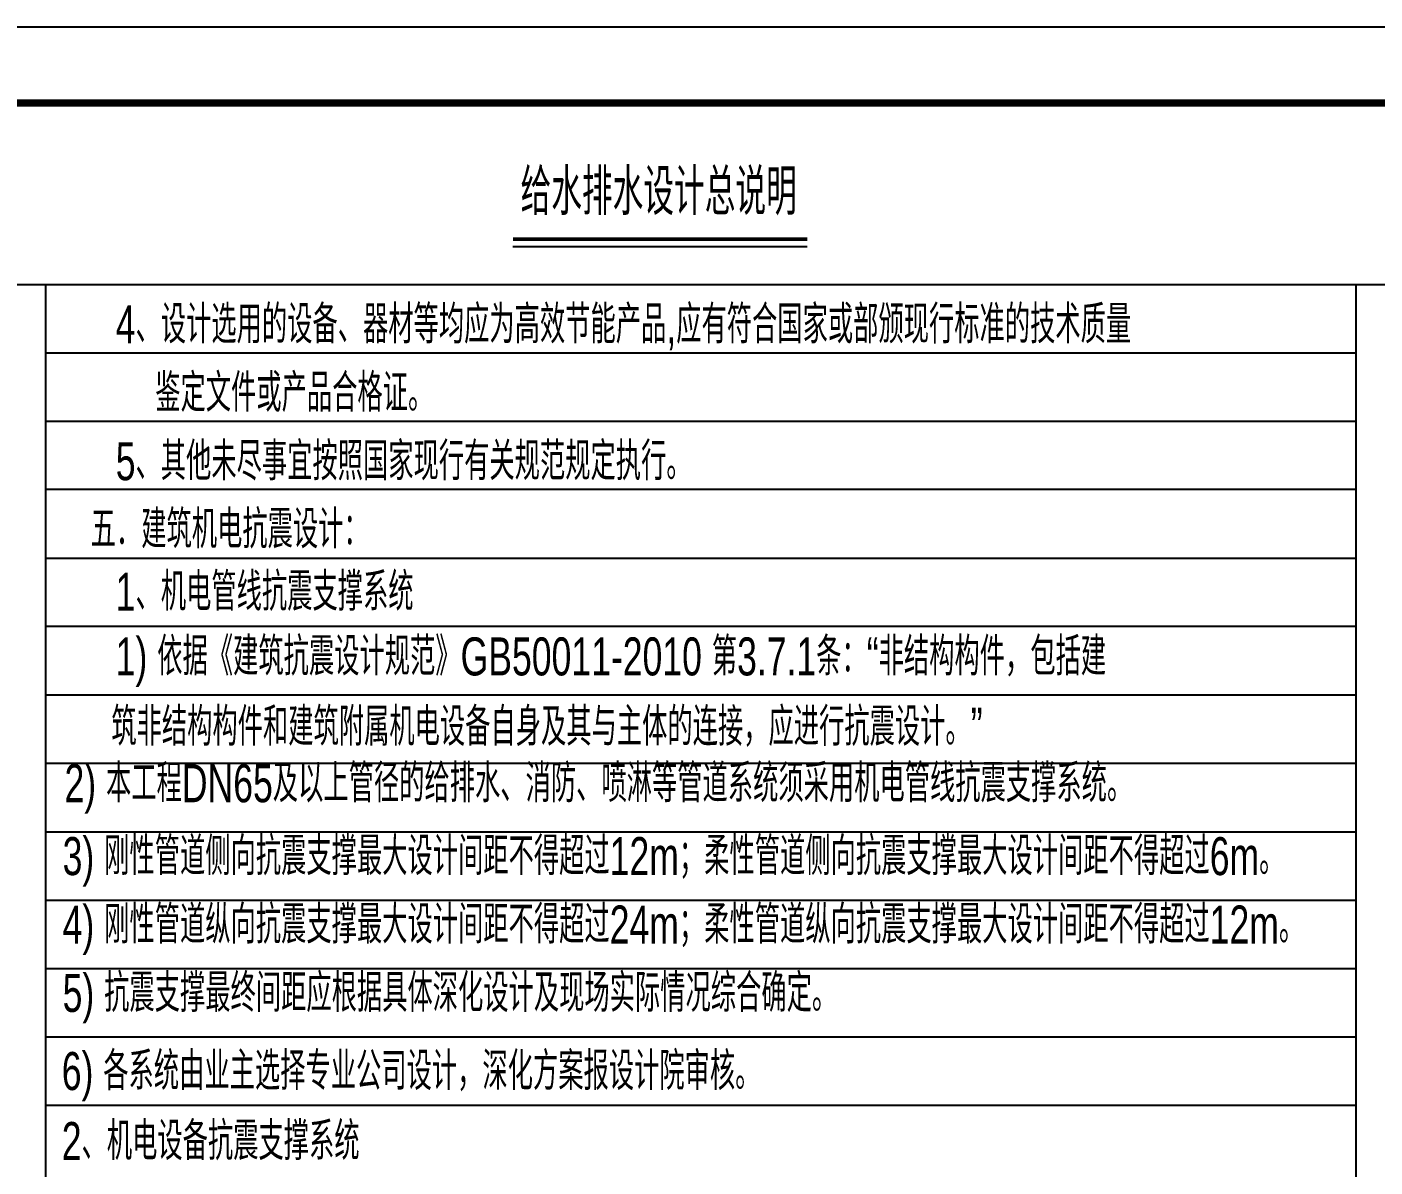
# Model space of a CAD drawing. Extents: x 14204718 to 16986381, y -1556765 to -15898.
# Drawn here: x 14904600 to 14922333, y -219193 to -204194 of the extents above; entities that cross this region are included whole.
import ezdxf
from ezdxf.enums import TextEntityAlignment as Align

# ---------------------------------------------------------------- set-up
doc = ezdxf.new("R2010")
doc.units = 0
doc.header["$LTSCALE"] = 1000
doc.header["$MEASUREMENT"] = 0
for name, color, linetype in [('JZ_0', 7, 'Continuous'), ('JZ_TEXT', 42, 'Continuous'), ('TK', 4, 'Continuous')]:
    doc.layers.add(name, color=color, linetype=linetype)
doc.styles.add('DXF', font='ros.shx', dxfattribs={"width": 0.7, "bigfont": 'hzs.shx'})

# ---------------------------------------------------------------- blocks, each defined once
blk = doc.blocks.new('GeYuanFrame_00404686', base_point=(20.09, 4.53))
at = {"layer": 'TK'}
blk.add_lwpolyline([(20.09, 4.53), (20.09, 598.53), (861.09, 598.53), (861.09, 4.53)], close=True, dxfattribs=at)
at = {"layer": 'TK', "const_width": 1}
blk.add_lwpolyline([(45.09, 588.53), (851.09, 588.53), (851.09, 14.53), (45.09, 14.53)], close=True, dxfattribs=at)

msp = doc.modelspace()

# ---------------------------------------------------------------- linework, layer by layer
at = {"layer": 'JZ_0', "color": 8}
for p, q in [((14887116.4, -207580.8), (14939815.7, -207580.8)), ((14904849.7, -257627.6), (14904849.7, -207580.8)), ((14922082.6, -255968.8), (14922082.6, -207580.8)), ((14904849.7, -208480.8), (14922082.6, -208480.8)), ((14904849.7, -209380.8), (14922082.6, -209380.8)), ((14922082.6, -210280.8), (14904849.7, -210280.8)), ((14904849.7, -211180.8), (14922082.6, -211180.8)), ((14922082.6, -212080.8), (14904849.7, -212080.8)), ((14904849.7, -212980.8), (14922082.6, -212980.8)), ((14904849.7, -213880.8), (14922082.6, -213880.8)), ((14904849.7, -214780.8), (14922082.6, -214780.8)), ((14904849.7, -215680.8), (14922082.6, -215680.8)), ((14904849.7, -216580.8), (14922082.6, -216580.8)), ((14904849.7, -217480.8), (14922082.6, -217480.8)), ((14904849.7, -218380.8), (14922082.6, -218380.8))]:
    msp.add_line(p, q, dxfattribs=at)
at = {"layer": 'JZ_TEXT'}
msp.add_line((14910991.6, -207084.1), (14914864.4, -207084.1), dxfattribs=at)
at = {"layer": 'JZ_TEXT', "const_width": 50}
msp.add_lwpolyline([(14910991.6, -206984.6), (14914864.4, -206984.6)], dxfattribs=at)

# ---------------------------------------------------------------- block references
at = {"xscale": 100, "yscale": 100, "zscale": 100}
msp.add_blockref('GeYuanFrame_00404686', (14884616.4, -263594.1), dxfattribs=at)

# ---------------------------------------------------------------- texts
at = {"layer": 'JZ_TEXT', "style": 'DXF', "width": 0.7}
msp.add_text('给水排水设计总说明', height=607.14, dxfattribs=at).set_placement((14912909.4, -206849), align=Align.BOTTOM_CENTER)
for s, p in [('4、设计选用的设备、器材等均应为高效节能产品,应有符合国家或部颁现行标准的技术质量', (14905767.3, -208356.8)), ('鉴定文件或产品合格证。', (14906286.9, -209256.8)), ('5、其他未尽事宜按照国家现行有关规范规定执行。', (14905767.3, -210156.8)), ('五．建筑机电抗震设计：', (14905437.8, -211052.4)), ('1、机电管线抗震支撑系统', (14905767.3, -211874)), ('1) 依据《建筑抗震设计规范》GB50011-2010 第3.7.1条：“非结构构件，包括建', (14905767.3, -212725.1)), ('筑非结构构件和建筑附属机电设备自身及其与主体的连接，应进行抗震设计。”', (14905709.1, -213650.1)), ('2) 本工程DN65及以上管径的给排水、消防、喷淋等管道系统须采用机电管线抗震支撑系统。', (14905093.5, -214393.4)), ('3) 刚性管道侧向抗震支撑最大设计间距不得超过12m；柔性管道侧向抗震支撑最大设计间距不得超过6m。', (14905068.9, -215352.2)), ('4) 刚性管道纵向抗震支撑最大设计间距不得超过24m；柔性管道纵向抗震支撑最大设计间距不得超过12m。', (14905068.9, -216252.2)), ('5) 抗震支撑最终间距应根据具体深化设计及现场实际情况综合确定。', (14905068.9, -217152.2)), ('6) 各系统由业主选择专业公司设计，深化方案报设计院审核。', (14905057.4, -218179.5)), ('2、机电设备抗震支撑系统', (14905057.4, -219100.6))]:
    msp.add_text(s, height=500, dxfattribs=at).set_placement(p)

doc.saveas('drawing.dxf')
